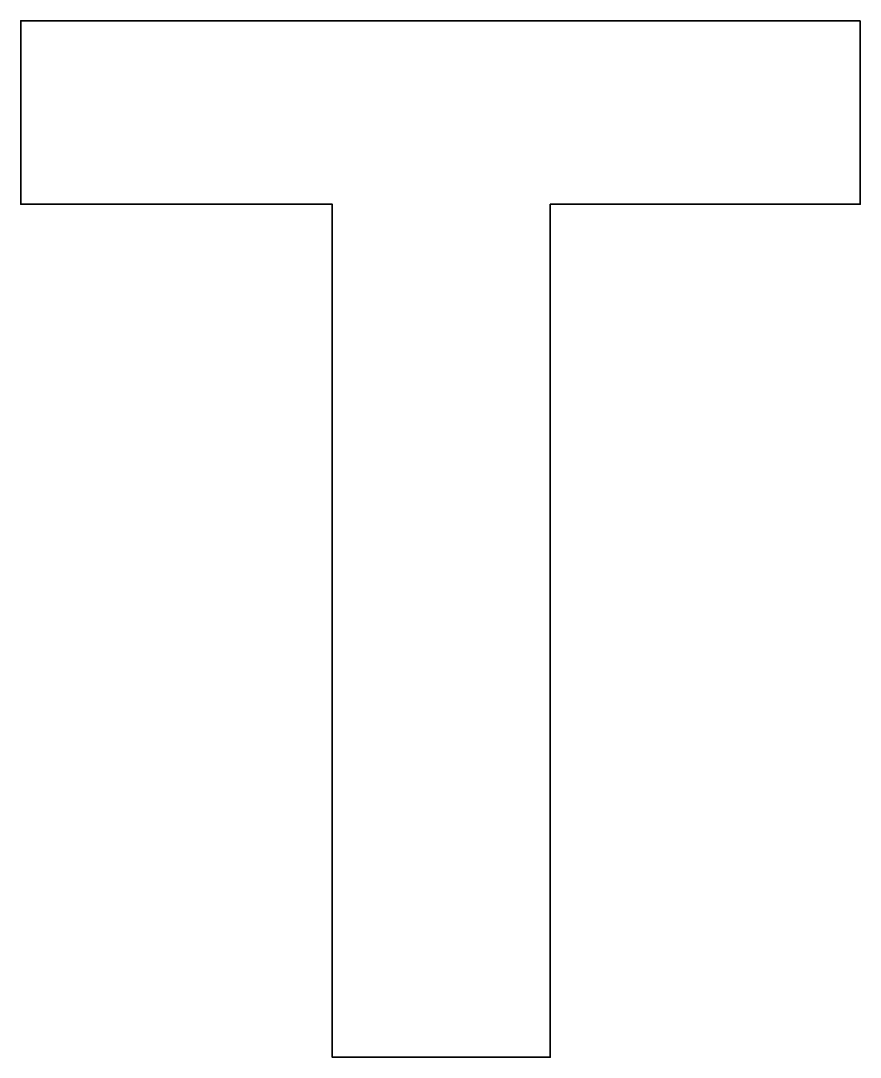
# Model space of a CAD drawing. Header units: inches. Extents: x 0 to 105, y 0 to 130.
import ezdxf

# ---------------------------------------------------------------- set-up
doc = ezdxf.new("R2010")
doc.units = ezdxf.units.IN
doc.header["$MEASUREMENT"] = 0
doc.layers.add('Layer 1', color=7, linetype='Continuous')

msp = doc.modelspace()

# ---------------------------------------------------------------- linework, layer by layer
at = {"layer": 'Layer 1', "color": 179, "lineweight": 35, "true_color": 0x231f20}
msp.add_lwpolyline([(105.3, 130), (105.3, 106.98), (66.41, 106.98), (66.41, 0), (39.07, 0), (39.07, 106.98), (0, 106.98), (0, 130), (105.3, 130)], dxfattribs=at)

doc.saveas('drawing.dxf')
